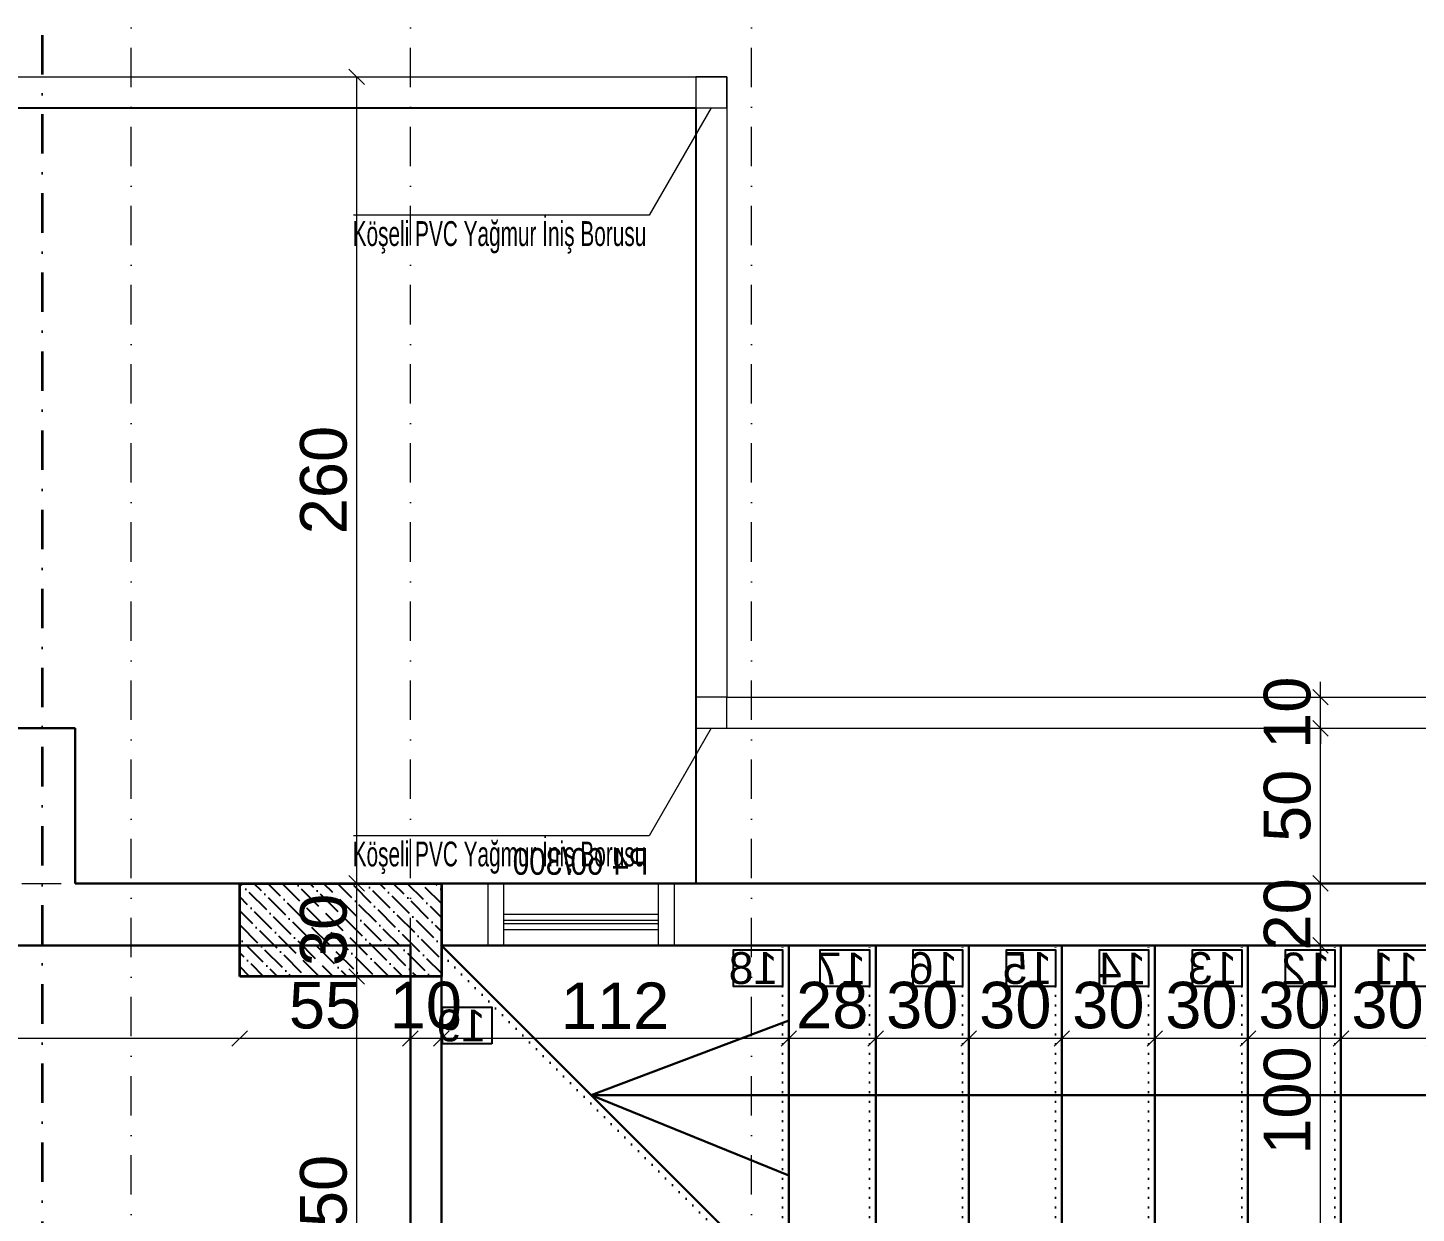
# Model space of a CAD drawing. Header units: millimetres. Extents: x 708 to 46452, y -4963 to 3960.
# Drawn here: x 17900 to 18347.6, y -3178.6 to -2796.4 of the extents above; entities that cross this region are included whole.
import ezdxf

# ---------------------------------------------------------------- set-up
doc = ezdxf.new("R2010")
doc.units = ezdxf.units.MM
doc.linetypes.add('ACAD_ISO07W100', pattern=[3, 0, -3])
doc.linetypes.add('DASHDOT', pattern=[25.4, 12.7, -6.35, 0, -6.35])
for name, color, linetype, lineweight in [('00_DUVAR', 22, 'Continuous', 30), ('00_IC_OLCU', 139, 'Continuous', 20), ('00_KOLON', 2, 'Continuous', 35), ('00_PENCERE', 103, 'Continuous', 13), ('20', 1, 'Continuous', 0), ('aks ve noktalılar', 129, 'DASHDOT', 13), ('kesit çizgisi', 4, 'DASHDOT', 35), ('merdiven', 255, 'Continuous', 30), ('TEFRİŞ', 8, 'Continuous', 9)]:
    doc.layers.add(name, color=color, linetype=linetype, lineweight=lineweight)
doc.layers.add('DUVARTARAMA', color=7, linetype='Continuous')
doc.layers.add('PENCERE', color=3, linetype='Continuous')
doc.styles.add('ARIAL2', font='arial.ttf', dxfattribs={"width": 0.8})
doc.styles.add('mimari altlik$0$194_PTB_WET_B1$0$Standard', font='arial.ttf')
doc.styles.add('S1', font='arial.ttf', dxfattribs={"width": 0.65, "height": 11})
doc.styles.get("Standard").update_dxf_attribs({"font": 'arial.ttf'})
doc.dimstyles.new('ALP_OLCU', dxfattribs={"dimscale": 0, "dimtxt": 15, "dimasz": 5, "dimexe": 0.18, "dimexo": 0.06, "dimgap": 3, "dimtad": 1, "dimdec": 0, "dimrnd": 0.1, "dimzin": 9, "dimdsep": 46, "dimtxsty": 'Standard', "dimblk": 'OBLIQUE', "dimcen": 0, "dimse1": 1, "dimse2": 1, "dimclrd": 256, "dimclre": 256, "dimclrt": 53, "dimadec": 0, "dimazin": 0, "dimtfac": 1, "dimtdec": 0, "dimtix": 1, "dimtmove": 1, "dimatfit": 3, "dimldrblk": 'ARCHTICK', "dimfxl": 0.18, "dimtolj": 1, "dimlwd": -1, "dimarcsym": 0})

# ---------------------------------------------------------------- blocks, each defined once
blk = doc.blocks.new('WER')
at = {"layer": '00_PENCERE', "lineweight": 15}
for p, q in [((6940.02, -1957.96), (6960.02, -1957.96)), ((6940.02, -1957.96), (6940.02, -1962.96)), ((6960.02, -1962.96), (6960.02, -1957.96)), ((6940.02, -2012.96), (6940.02, -1962.96)), ((6940.02, -1962.96), (6960.02, -1962.96)), ((6950.02, -2012.96), (6950.02, -1962.96)), ((6952.02, -2012.96), (6952.02, -1962.96)), ((6953.02, -2012.96), (6953.02, -1962.96)), ((6955.02, -2012.96), (6955.02, -1962.96)), ((6960.02, -2012.96), (6940.02, -2012.96)), ((6940.02, -2012.96), (6940.02, -2017.96)), ((6960.02, -2017.96), (6960.02, -2012.96)), ((6940.02, -2017.96), (6960.02, -2017.96))]:
    blk.add_line(p, q, dxfattribs=at)
at = {"layer": '00_PENCERE', "insert": (6937.36, -2009.72), "char_height": 8.594, "width": 97.8459, "attachment_point": 7, "rotation": 90, "style": 'ARIAL2'}
blk.add_mtext('P4 60/300 ', dxfattribs=at)
blk = doc.blocks.new('TRHHT')
for points in [[(5310.02, -1796.23), (5325.88, -1796.23), (5325.88, -1784.38), (5310.02, -1784.38)], [(5397.49, -1796.23), (5413.35, -1796.23), (5413.35, -1784.38), (5397.49, -1784.38)], [(5427.49, -1796.23), (5443.35, -1796.23), (5443.35, -1784.38), (5427.49, -1784.38)], [(5457.49, -1796.23), (5473.35, -1796.23), (5473.35, -1784.38), (5457.49, -1784.38)], [(5487.49, -1796.23), (5503.35, -1796.23), (5503.35, -1784.38), (5487.49, -1784.38)], [(5517.49, -1796.23), (5533.35, -1796.23), (5533.35, -1784.38), (5517.49, -1784.38)], [(5547.49, -1796.23), (5563.35, -1796.23), (5563.35, -1784.38), (5547.49, -1784.38)], [(5577.49, -1796.23), (5593.35, -1796.23), (5593.35, -1784.38), (5577.49, -1784.38)], [(5607.49, -1796.23), (5623.35, -1796.23), (5623.35, -1784.38), (5607.49, -1784.38)], [(5635.49, -1796.23), (5651.35, -1796.23), (5651.35, -1784.38), (5635.49, -1784.38)], [(5729.24, -1814.72), (5745.1, -1814.72), (5745.1, -1802.88), (5729.24, -1802.88)], [(5297.76, -1895.35), (5313.62, -1895.35), (5313.62, -1883.51), (5297.76, -1883.51)], [(5297.76, -1925.35), (5313.62, -1925.35), (5313.62, -1913.51), (5297.76, -1913.51)], [(5297.76, -1955.35), (5313.62, -1955.35), (5313.62, -1943.51), (5297.76, -1943.51)], [(5297.76, -1985.35), (5313.62, -1985.35), (5313.62, -1973.51), (5297.76, -1973.51)], [(5297.76, -2015.35), (5313.62, -2015.35), (5313.62, -2003.51), (5297.76, -2003.51)], [(5297.76, -2045.35), (5313.62, -2045.35), (5313.62, -2033.51), (5297.76, -2033.51)], [(5297.76, -2075.35), (5313.62, -2075.35), (5313.62, -2063.51), (5297.76, -2063.51)], [(5297.76, -2105.35), (5313.62, -2105.35), (5313.62, -2093.51), (5297.76, -2093.51)]]:
    blk.add_lwpolyline(points, close=True)
at = {"layer": 'merdiven'}
for p, q in [((5697.17, -1831.28), (5345.49, -1831.28)), ((5345.49, -1831.28), (5345.49, -2107.96)), ((5295.49, -1897.96), (5395.49, -1897.96)), ((5295.49, -1927.96), (5395.49, -1927.96)), ((5295.49, -1957.96), (5395.49, -1957.96)), ((5295.49, -1987.96), (5395.49, -1987.96)), ((5295.49, -2017.96), (5395.49, -2017.96)), ((5295.49, -2047.96), (5395.49, -2047.96)), ((5295.49, -2077.96), (5395.49, -2077.96)), ((5295.49, -2107.96), (5395.49, -2107.96))]:
    blk.add_line(p, q, dxfattribs=at)
at = {"layer": 'merdiven', "linetype": 'ACAD_ISO07W100'}
for p, q in [((5295.49, -1895.96), (5395.49, -1895.96)), ((5295.49, -1925.96), (5395.49, -1925.96)), ((5295.49, -1955.96), (5395.49, -1955.96)), ((5295.49, -1985.96), (5395.49, -1985.96)), ((5295.49, -2015.96), (5395.49, -2015.96)), ((5295.49, -2045.96), (5395.49, -2045.96)), ((5295.49, -2075.96), (5395.49, -2075.96)), ((5295.49, -2105.96), (5395.49, -2105.96))]:
    blk.add_line(p, q, dxfattribs=at)
at = {"layer": 'merdiven'}
for points in [[(5395.49, -1882.96), (5295.49, -1782.96)], [(5395.49, -1882.96), (5395.49, -1782.96)], [(5425.49, -1882.96), (5425.49, -1782.96)], [(5455.49, -1882.96), (5455.49, -1782.96)], [(5485.49, -1882.96), (5485.49, -1782.96)], [(5515.49, -1882.96), (5515.49, -1782.96)], [(5545.49, -1882.96), (5545.49, -1782.96)], [(5575.49, -1882.96), (5575.49, -1782.96)], [(5605.49, -1882.96), (5605.49, -1782.96)], [(5633.49, -1882.96), (5633.49, -1782.96)], [(5645.49, -1882.96), (5745.49, -1782.96)], [(5697.17, -1831.28), (5633.49, -1807.12)], [(5697.17, -1831.28), (5633.49, -1857.12)]]:
    blk.add_lwpolyline(points, dxfattribs=at)
at = {"layer": 'merdiven', "linetype": 'ACAD_ISO07W100'}
for points in [[(5396.9, -1881.54), (5296.9, -1781.54)], [(5397.49, -1882.96), (5397.49, -1782.96)], [(5427.49, -1882.96), (5427.49, -1782.96)], [(5457.49, -1882.96), (5457.49, -1782.96)], [(5487.49, -1882.96), (5487.49, -1782.96)], [(5517.49, -1882.96), (5517.49, -1782.96)], [(5547.49, -1882.96), (5547.49, -1782.96)], [(5577.49, -1882.96), (5577.49, -1782.96)], [(5607.49, -1882.96), (5607.49, -1782.96)], [(5635.49, -1882.96), (5635.49, -1782.96)], [(5646.9, -1884.37), (5746.9, -1784.37)]]:
    blk.add_lwpolyline(points, dxfattribs=at)
at = {"layer": 'merdiven'}
blk.add_circle((5345.49, -2107.96), 12.59, dxfattribs=at)
at = {"layer": 'merdiven', "color": 7, "lineweight": 35, "attachment_point": 7, "style": 'mimari altlik$0$194_PTB_WET_B1$0$Standard'}
for s, insert, char_height in [('9', (5315.62, -1795.53), 10.25), ('10', (5398.87, -1795.53), 10.253), ('\\pt184.55744;11', (5430.48, -1795.53), 10.2532), ('\\pt184.55744;12', (5458.81, -1795.53), 10.2532), ('13', (5488.91, -1795.53), 10.253), ('14', (5518.21, -1795.53), 10.253), ('15', (5548.61, -1795.53), 10.253), ('16', (5578.85, -1795.53), 10.253), ('17', (5608.55, -1795.53), 10.253), ('18', (5636.94, -1795.53), 10.253), ('\\pt184.55744;19', (5731.09, -1814.03), 10.2532), ('8', (5303.36, -1894.65), 10.25), ('7', (5303.36, -1924.65), 10.25), ('6', (5303.36, -1954.65), 10.25), ('5', (5303.36, -1984.65), 10.25), ('4', (5303.36, -2014.65), 10.25), ('3', (5303.36, -2044.65), 10.25), ('2', (5303.36, -2074.65), 10.25), ('1', (5303.36, -2104.65), 10.25)]:
    blk.add_mtext_dynamic_manual_height_columns(s, width=190.3601, gutter_width=51.27, heights=[0], dxfattribs=dict(at, insert=insert, char_height=char_height))
blk = doc.blocks.new('_Oblique')
at = {"color": 0, "linetype": 'ByBlock', "lineweight": -2}
blk.add_line((-0.5, -0.5), (0.5, 0.5), dxfattribs=at)
blk = doc.blocks.new('*D1251')
at = {"layer": '00_IC_OLCU', "transparency": 16777216}
blk.add_line((17443.33, -2603.44), (18758.33, -2603.44), dxfattribs=at)
at = {"layer": 'Defpoints', "color": 0, "transparency": 16777216}
for p in [(18758.33, -2603.44), (17443.33, -2812.24), (18758.33, -3562.43)]:
    blk.add_point(p, dxfattribs=at)
at = {"layer": '00_IC_OLCU', "transparency": 16777216, "xscale": 5, "yscale": 5, "zscale": 5, "rotation": 180}
blk.add_blockref('_Oblique', (17443.33, -2603.44), dxfattribs=at)
at = {"layer": '00_IC_OLCU', "transparency": 16777216, "xscale": 5, "yscale": 5, "zscale": 5}
blk.add_blockref('_Oblique', (18758.33, -2603.44), dxfattribs=at)
at = {"layer": '00_IC_OLCU', "color": 53, "transparency": 16777216, "insert": (18100.83, -2592.77), "char_height": 15, "attachment_point": 5}
blk.add_mtext('\\A1;1315', dxfattribs=at)
blk = doc.blocks.new('_ArchTick')
at = {"color": 0, "linetype": 'ByBlock', "const_width": 0.15}
blk.add_lwpolyline([(-0.5, -0.5), (0.5, 0.5)], dxfattribs=at)
blk = doc.blocks.new('*D1259')
at = {"layer": '00_IC_OLCU', "transparency": 16777216}
blk.add_line((17653.33, -2647.74), (17993.33, -2647.74), dxfattribs=at)
at = {"layer": 'Defpoints', "color": 0, "transparency": 16777216}
for p in [(17993.33, -2647.74), (17653.33, -3022.24), (17993.33, -3022.24)]:
    blk.add_point(p, dxfattribs=at)
at = {"layer": '00_IC_OLCU', "transparency": 16777216, "xscale": 5, "yscale": 5, "zscale": 5, "rotation": 180}
blk.add_blockref('_Oblique', (17653.33, -2647.74), dxfattribs=at)
at = {"layer": '00_IC_OLCU', "transparency": 16777216, "xscale": 5, "yscale": 5, "zscale": 5}
blk.add_blockref('_Oblique', (17993.33, -2647.74), dxfattribs=at)
at = {"layer": '00_IC_OLCU', "color": 53, "transparency": 16777216, "insert": (17823.33, -2637.08), "char_height": 15, "attachment_point": 5}
blk.add_mtext('\\A1;340', dxfattribs=at)
blk = doc.blocks.new('*D1260')
at = {"layer": '00_IC_OLCU', "transparency": 16777216}
blk.add_line((17993.33, -2647.74), (18125.33, -2647.74), dxfattribs=at)
at = {"layer": 'Defpoints', "color": 0, "transparency": 16777216}
for p in [(18125.33, -2647.74), (18125.33, -2812.24), (17993.33, -3022.24)]:
    blk.add_point(p, dxfattribs=at)
at = {"layer": '00_IC_OLCU', "transparency": 16777216, "xscale": 5, "yscale": 5, "zscale": 5, "rotation": 180}
blk.add_blockref('_Oblique', (17993.33, -2647.74), dxfattribs=at)
at = {"layer": '00_IC_OLCU', "transparency": 16777216, "xscale": 5, "yscale": 5, "zscale": 5}
blk.add_blockref('_Oblique', (18125.33, -2647.74), dxfattribs=at)
at = {"layer": '00_IC_OLCU', "color": 53, "transparency": 16777216, "insert": (18059.33, -2637.08), "char_height": 15, "attachment_point": 5}
blk.add_mtext('\\A1;132', dxfattribs=at)
blk = doc.blocks.new('*D1261')
at = {"layer": '00_IC_OLCU', "transparency": 16777216}
blk.add_line((18125.33, -2647.74), (18503.33, -2647.74), dxfattribs=at)
at = {"layer": 'Defpoints', "color": 0, "transparency": 16777216}
for p in [(18503.33, -2647.74), (18125.33, -2812.24), (18503.33, -3072.24)]:
    blk.add_point(p, dxfattribs=at)
at = {"layer": '00_IC_OLCU', "transparency": 16777216, "xscale": 5, "yscale": 5, "zscale": 5, "rotation": 180}
blk.add_blockref('_Oblique', (18125.33, -2647.74), dxfattribs=at)
at = {"layer": '00_IC_OLCU', "transparency": 16777216, "xscale": 5, "yscale": 5, "zscale": 5}
blk.add_blockref('_Oblique', (18503.33, -2647.74), dxfattribs=at)
at = {"layer": '00_IC_OLCU', "color": 53, "transparency": 16777216, "insert": (18314.33, -2637.08), "char_height": 15, "attachment_point": 5}
blk.add_mtext('\\A1;378', dxfattribs=at)
blk = doc.blocks.new('*D1265')
at = {"layer": '00_IC_OLCU', "transparency": 16777216}
blk.add_line((17443.33, -2670.86), (18048.33, -2670.86), dxfattribs=at)
at = {"layer": 'Defpoints', "color": 0, "transparency": 16777216}
for p in [(18048.33, -2670.86), (17443.33, -2812.24), (18048.33, -3072.24)]:
    blk.add_point(p, dxfattribs=at)
at = {"layer": '00_IC_OLCU', "transparency": 16777216, "xscale": 5, "yscale": 5, "zscale": 5, "rotation": 180}
blk.add_blockref('_Oblique', (17443.33, -2670.86), dxfattribs=at)
at = {"layer": '00_IC_OLCU', "transparency": 16777216, "xscale": 5, "yscale": 5, "zscale": 5}
blk.add_blockref('_Oblique', (18048.33, -2670.86), dxfattribs=at)
at = {"layer": '00_IC_OLCU', "color": 53, "transparency": 16777216, "insert": (17745.83, -2660.2), "char_height": 15, "attachment_point": 5}
blk.add_mtext('\\A1;605', dxfattribs=at)
blk = doc.blocks.new('*D1266')
at = {"layer": '00_IC_OLCU', "transparency": 16777216}
blk.add_line((18048.33, -2670.86), (18115.33, -2670.86), dxfattribs=at)
at = {"layer": 'Defpoints', "color": 0, "transparency": 16777216}
for p in [(18115.33, -2670.86), (18048.33, -3072.24), (18115.33, -3072.24)]:
    blk.add_point(p, dxfattribs=at)
at = {"layer": '00_IC_OLCU', "transparency": 16777216, "xscale": 5, "yscale": 5, "zscale": 5, "rotation": 180}
blk.add_blockref('_Oblique', (18048.33, -2670.86), dxfattribs=at)
at = {"layer": '00_IC_OLCU', "transparency": 16777216, "xscale": 5, "yscale": 5, "zscale": 5}
blk.add_blockref('_Oblique', (18115.33, -2670.86), dxfattribs=at)
at = {"layer": '00_IC_OLCU', "color": 53, "transparency": 16777216, "insert": (18081.83, -2660.2), "char_height": 15, "attachment_point": 5}
blk.add_mtext('\\A1;67', dxfattribs=at)
blk = doc.blocks.new('*D1267')
at = {"layer": '00_IC_OLCU', "transparency": 16777216}
blk.add_line((18115.33, -2670.86), (18763.33, -2670.86), dxfattribs=at)
at = {"layer": 'Defpoints', "color": 0, "transparency": 16777216}
for p in [(18763.33, -2670.86), (18115.33, -3072.24), (18763.33, -3557.43)]:
    blk.add_point(p, dxfattribs=at)
at = {"layer": '00_IC_OLCU', "transparency": 16777216, "xscale": 5, "yscale": 5, "zscale": 5, "rotation": 180}
blk.add_blockref('_Oblique', (18115.33, -2670.86), dxfattribs=at)
at = {"layer": '00_IC_OLCU', "transparency": 16777216, "xscale": 5, "yscale": 5, "zscale": 5}
blk.add_blockref('_Oblique', (18763.33, -2670.86), dxfattribs=at)
at = {"layer": '00_IC_OLCU', "color": 53, "transparency": 16777216, "insert": (18439.33, -2660.2), "char_height": 15, "attachment_point": 5}
blk.add_mtext('\\A1;648', dxfattribs=at)
blk = doc.blocks.new('*D1149')
at = {"layer": '00_IC_OLCU', "transparency": 16777216}
blk.add_line((18920.33, -4337.24), (18920.33, -2812.24), dxfattribs=at)
at = {"layer": 'Defpoints', "color": 0, "transparency": 16777216}
for p in [(18033.6, -2812.24), (18920.33, -2812.24), (18671.6, -4337.24)]:
    blk.add_point(p, dxfattribs=at)
at = {"layer": '00_IC_OLCU', "transparency": 16777216, "xscale": 5, "yscale": 5, "zscale": 5}
for p, rotation in [((18920.33, -2812.24), 90), ((18920.33, -4337.24), 270)]:
    blk.add_blockref('_Oblique', p, dxfattribs=dict(at, rotation=rotation))
at = {"layer": '00_IC_OLCU', "color": 53, "transparency": 16777216, "insert": (18909.67, -3574.74), "char_height": 15, "attachment_point": 5, "rotation": 90}
blk.add_mtext('\\A1;1525', dxfattribs=at)
blk = doc.blocks.new('*D1236')
at = {"layer": '00_IC_OLCU', "transparency": 16777216}
blk.add_line((18888.26, -3072.24), (18888.26, -2812.24), dxfattribs=at)
at = {"layer": 'Defpoints', "color": 0, "transparency": 16777216}
for p in [(18033.6, -2812.24), (18888.26, -2812.24), (18888.26, -3072.24)]:
    blk.add_point(p, dxfattribs=at)
at = {"layer": '00_IC_OLCU', "transparency": 16777216, "xscale": 5, "yscale": 5, "zscale": 5}
for p, rotation in [((18888.26, -2812.24), 90), ((18888.26, -3072.24), 270)]:
    blk.add_blockref('_Oblique', p, dxfattribs=dict(at, rotation=rotation))
at = {"layer": '00_IC_OLCU', "color": 53, "transparency": 16777216, "insert": (18877.6, -2942.24), "char_height": 15, "attachment_point": 5, "rotation": 90}
blk.add_mtext('\\A1;260', dxfattribs=at)
blk = doc.blocks.new('*D1238')
at = {"layer": '00_IC_OLCU', "transparency": 16777216}
blk.add_line((18864.51, -3012.24), (18864.51, -2812.24), dxfattribs=at)
at = {"layer": 'Defpoints', "color": 0, "transparency": 16777216}
for p in [(18033.6, -2812.24), (18864.51, -2812.24), (18471.6, -3012.24)]:
    blk.add_point(p, dxfattribs=at)
at = {"layer": '00_IC_OLCU', "transparency": 16777216, "xscale": 5, "yscale": 5, "zscale": 5}
for p, rotation in [((18864.51, -2812.24), 90), ((18864.51, -3012.24), 270)]:
    blk.add_blockref('_Oblique', p, dxfattribs=dict(at, rotation=rotation))
at = {"layer": '00_IC_OLCU', "color": 53, "transparency": 16777216, "insert": (18853.86, -2912.24), "char_height": 15, "attachment_point": 5, "rotation": 90}
blk.add_mtext('\\A1;200', dxfattribs=at)
blk = doc.blocks.new('*D1240')
at = {"layer": '00_IC_OLCU', "transparency": 16777216}
blk.add_line((18837.59, -3267.24), (18837.59, -2812.24), dxfattribs=at)
at = {"layer": 'Defpoints', "color": 0, "transparency": 16777216}
for p in [(18033.6, -2812.24), (18837.59, -2812.24), (18401.6, -3267.24)]:
    blk.add_point(p, dxfattribs=at)
at = {"layer": '00_IC_OLCU', "transparency": 16777216, "xscale": 5, "yscale": 5, "zscale": 5}
for p, rotation in [((18837.59, -2812.24), 90), ((18837.59, -3267.24), 270)]:
    blk.add_blockref('_Oblique', p, dxfattribs=dict(at, rotation=rotation))
at = {"layer": '00_IC_OLCU', "color": 53, "transparency": 16777216, "insert": (18826.96, -3039.74), "char_height": 15, "attachment_point": 5, "rotation": 90}
blk.add_mtext('\\A1;455', dxfattribs=at)
blk = doc.blocks.new('*D1291')
at = {"layer": '00_IC_OLCU', "transparency": 16777216}
blk.add_line((18006.05, -3252.24), (18006.05, -3102.24), dxfattribs=at)
at = {"layer": 'Defpoints', "color": 0, "transparency": 16777216}
for p in [(17968.33, -3102.24), (18006.05, -3102.24), (18023.33, -3252.24)]:
    blk.add_point(p, dxfattribs=at)
at = {"layer": '00_IC_OLCU', "transparency": 16777216, "xscale": 5, "yscale": 5, "zscale": 5}
for p, rotation in [((18006.05, -3102.24), 90), ((18006.05, -3252.24), 270)]:
    blk.add_blockref('_Oblique', p, dxfattribs=dict(at, rotation=rotation))
at = {"layer": '00_IC_OLCU', "color": 53, "transparency": 16777216, "insert": (17995.39, -3177.24), "char_height": 15, "attachment_point": 5, "rotation": 90}
blk.add_mtext('\\A1;150', dxfattribs=at)
blk = doc.blocks.new('*D1292')
at = {"layer": '00_IC_OLCU', "transparency": 16777216}
blk.add_line((18006.05, -3102.24), (18006.05, -3072.24), dxfattribs=at)
at = {"layer": 'Defpoints', "color": 0, "transparency": 16777216}
for p in [(17993.33, -3072.24), (18006.05, -3072.24), (17968.33, -3102.24)]:
    blk.add_point(p, dxfattribs=at)
at = {"layer": '00_IC_OLCU', "transparency": 16777216, "xscale": 5, "yscale": 5, "zscale": 5}
for p, rotation in [((18006.05, -3072.24), 90), ((18006.05, -3102.24), 270)]:
    blk.add_blockref('_Oblique', p, dxfattribs=dict(at, rotation=rotation))
at = {"layer": '00_IC_OLCU', "color": 53, "transparency": 16777216, "insert": (17995.39, -3087.24), "char_height": 15, "attachment_point": 5, "rotation": 90}
blk.add_mtext('\\A1;30', dxfattribs=at)
blk = doc.blocks.new('*D1293')
at = {"layer": '00_IC_OLCU', "transparency": 16777216}
blk.add_line((18006.05, -3072.24), (18006.05, -2812.24), dxfattribs=at)
at = {"layer": 'Defpoints', "color": 0, "transparency": 16777216}
for p in [(18006.05, -2812.24), (18006.05, -2812.24), (17993.33, -3072.24)]:
    blk.add_point(p, dxfattribs=at)
at = {"layer": '00_IC_OLCU', "transparency": 16777216, "xscale": 5, "yscale": 5, "zscale": 5}
for p, rotation in [((18006.05, -2812.24), 90), ((18006.05, -3072.24), 270)]:
    blk.add_blockref('_Oblique', p, dxfattribs=dict(at, rotation=rotation))
at = {"layer": '00_IC_OLCU', "color": 53, "transparency": 16777216, "insert": (17995.39, -2942.24), "char_height": 15, "attachment_point": 5, "rotation": 90}
blk.add_mtext('\\A1;260', dxfattribs=at)
blk = doc.blocks.new('*D1305')
at = {"layer": '00_IC_OLCU', "transparency": 16777216}
blk.add_line((18316.7, -3192.24), (18316.7, -3092.24), dxfattribs=at)
at = {"layer": 'Defpoints', "color": 0, "transparency": 16777216}
for p in [(18316.7, -3092.24), (18323.33, -3092.24), (18133.33, -3192.24)]:
    blk.add_point(p, dxfattribs=at)
at = {"layer": '00_IC_OLCU', "transparency": 16777216, "xscale": 5, "yscale": 5, "zscale": 5}
for p, rotation in [((18316.7, -3092.24), 90), ((18316.7, -3192.24), 270)]:
    blk.add_blockref('_Oblique', p, dxfattribs=dict(at, rotation=rotation))
at = {"layer": '00_IC_OLCU', "color": 53, "transparency": 16777216, "insert": (18306.04, -3142.24), "char_height": 15, "attachment_point": 5, "rotation": 90}
blk.add_mtext('\\A1;100', dxfattribs=at)
blk = doc.blocks.new('*D1306')
at = {"layer": '00_IC_OLCU', "transparency": 16777216}
for p, q in [((18316.7, -3072.24), (18316.7, -3067.24)), ((18316.7, -3092.24), (18316.7, -3072.24)), ((18316.7, -3092.24), (18316.7, -3097.24))]:
    blk.add_line(p, q, dxfattribs=at)
at = {"layer": 'Defpoints', "color": 0, "transparency": 16777216}
for p in [(18309.33, -3072.24), (18316.7, -3072.24), (18323.33, -3092.24)]:
    blk.add_point(p, dxfattribs=at)
at = {"layer": '00_IC_OLCU', "transparency": 16777216, "xscale": 5, "yscale": 5, "zscale": 5}
for p, rotation in [((18316.7, -3072.24), 270), ((18316.7, -3092.24), 90)]:
    blk.add_blockref('_Oblique', p, dxfattribs=dict(at, rotation=rotation))
at = {"layer": '00_IC_OLCU', "color": 53, "transparency": 16777216, "insert": (18306.04, -3082.24), "char_height": 15, "attachment_point": 5, "rotation": 90}
blk.add_mtext('\\A1;20', dxfattribs=at)
blk = doc.blocks.new('*D1307')
at = {"layer": '00_IC_OLCU', "transparency": 16777216}
blk.add_line((18316.7, -3072.24), (18316.7, -3022.24), dxfattribs=at)
at = {"layer": 'Defpoints', "color": 0, "transparency": 16777216}
for p in [(18316.7, -3022.24), (18334.33, -3022.24), (18309.33, -3072.24)]:
    blk.add_point(p, dxfattribs=at)
at = {"layer": '00_IC_OLCU', "transparency": 16777216, "xscale": 5, "yscale": 5, "zscale": 5}
for p, rotation in [((18316.7, -3022.24), 90), ((18316.7, -3072.24), 270)]:
    blk.add_blockref('_Oblique', p, dxfattribs=dict(at, rotation=rotation))
at = {"layer": '00_IC_OLCU', "color": 53, "transparency": 16777216, "insert": (18306.04, -3047.24), "char_height": 15, "attachment_point": 5, "rotation": 90}
blk.add_mtext('\\A1;50', dxfattribs=at)
blk = doc.blocks.new('*D1308')
at = {"layer": '00_IC_OLCU', "transparency": 16777216}
for p, q in [((18316.7, -3012.24), (18316.7, -3007.24)), ((18316.7, -3022.24), (18316.7, -3012.24)), ((18316.7, -3022.24), (18316.7, -3027.24))]:
    blk.add_line(p, q, dxfattribs=at)
at = {"layer": 'Defpoints', "color": 0, "transparency": 16777216}
for p in [(18316.7, -3012.24), (18344.33, -3012.24), (18334.33, -3022.24)]:
    blk.add_point(p, dxfattribs=at)
at = {"layer": '00_IC_OLCU', "transparency": 16777216, "xscale": 5, "yscale": 5, "zscale": 5}
for p, rotation in [((18316.7, -3012.24), 270), ((18316.7, -3022.24), 90)]:
    blk.add_blockref('_Oblique', p, dxfattribs=dict(at, rotation=rotation))
at = {"layer": '00_IC_OLCU', "color": 53, "transparency": 16777216, "insert": (18306.04, -3017.24), "char_height": 15, "attachment_point": 5, "rotation": 90}
blk.add_mtext('\\A1;10', dxfattribs=at)
blk = doc.blocks.new('*D1203')
at = {"layer": '00_IC_OLCU', "transparency": 16777216}
blk.add_line((18353.33, -3122.23), (18323.33, -3122.23), dxfattribs=at)
at = {"layer": 'Defpoints', "color": 0, "transparency": 16777216}
for p in [(18323.33, -3122.23), (18323.33, -3122.23), (18353.33, -3122.23)]:
    blk.add_point(p, dxfattribs=at)
at = {"layer": '00_IC_OLCU', "transparency": 16777216, "xscale": 5, "yscale": 5, "zscale": 5, "rotation": 180}
blk.add_blockref('_Oblique', (18323.33, -3122.23), dxfattribs=at)
at = {"layer": '00_IC_OLCU', "transparency": 16777216, "xscale": 5, "yscale": 5, "zscale": 5}
blk.add_blockref('_Oblique', (18353.33, -3122.23), dxfattribs=at)
at = {"layer": '00_IC_OLCU', "color": 53, "transparency": 16777216, "insert": (18338.33, -3111.57), "char_height": 15, "attachment_point": 5}
blk.add_mtext('\\A1;30', dxfattribs=at)
blk = doc.blocks.new('*D1204')
at = {"layer": '00_IC_OLCU', "transparency": 16777216}
blk.add_line((18323.33, -3122.23), (18293.33, -3122.23), dxfattribs=at)
at = {"layer": 'Defpoints', "color": 0, "transparency": 16777216}
for p in [(18293.33, -3122.23), (18293.33, -3122.23), (18323.33, -3122.23)]:
    blk.add_point(p, dxfattribs=at)
at = {"layer": '00_IC_OLCU', "transparency": 16777216, "xscale": 5, "yscale": 5, "zscale": 5, "rotation": 180}
blk.add_blockref('_Oblique', (18293.33, -3122.23), dxfattribs=at)
at = {"layer": '00_IC_OLCU', "transparency": 16777216, "xscale": 5, "yscale": 5, "zscale": 5}
blk.add_blockref('_Oblique', (18323.33, -3122.23), dxfattribs=at)
at = {"layer": '00_IC_OLCU', "color": 53, "transparency": 16777216, "insert": (18308.33, -3111.57), "char_height": 15, "attachment_point": 5}
blk.add_mtext('\\A1;30', dxfattribs=at)
blk = doc.blocks.new('*D1205')
at = {"layer": '00_IC_OLCU', "transparency": 16777216}
blk.add_line((18293.33, -3122.23), (18263.33, -3122.23), dxfattribs=at)
at = {"layer": 'Defpoints', "color": 0, "transparency": 16777216}
for p in [(18263.33, -3122.23), (18263.33, -3122.23), (18293.33, -3122.23)]:
    blk.add_point(p, dxfattribs=at)
at = {"layer": '00_IC_OLCU', "transparency": 16777216, "xscale": 5, "yscale": 5, "zscale": 5, "rotation": 180}
blk.add_blockref('_Oblique', (18263.33, -3122.23), dxfattribs=at)
at = {"layer": '00_IC_OLCU', "transparency": 16777216, "xscale": 5, "yscale": 5, "zscale": 5}
blk.add_blockref('_Oblique', (18293.33, -3122.23), dxfattribs=at)
at = {"layer": '00_IC_OLCU', "color": 53, "transparency": 16777216, "insert": (18278.33, -3111.57), "char_height": 15, "attachment_point": 5}
blk.add_mtext('\\A1;30', dxfattribs=at)
blk = doc.blocks.new('*D1206')
at = {"layer": '00_IC_OLCU', "transparency": 16777216}
blk.add_line((18263.33, -3122.23), (18233.33, -3122.23), dxfattribs=at)
at = {"layer": 'Defpoints', "color": 0, "transparency": 16777216}
for p in [(18233.33, -3122.23), (18263.33, -3122.23), (18233.33, -3142.24)]:
    blk.add_point(p, dxfattribs=at)
at = {"layer": '00_IC_OLCU', "transparency": 16777216, "xscale": 5, "yscale": 5, "zscale": 5, "rotation": 180}
blk.add_blockref('_Oblique', (18233.33, -3122.23), dxfattribs=at)
at = {"layer": '00_IC_OLCU', "transparency": 16777216, "xscale": 5, "yscale": 5, "zscale": 5}
blk.add_blockref('_Oblique', (18263.33, -3122.23), dxfattribs=at)
at = {"layer": '00_IC_OLCU', "color": 53, "transparency": 16777216, "insert": (18248.33, -3111.57), "char_height": 15, "attachment_point": 5}
blk.add_mtext('\\A1;30', dxfattribs=at)
blk = doc.blocks.new('*D1207')
at = {"layer": '00_IC_OLCU', "transparency": 16777216}
blk.add_line((18233.33, -3122.23), (18203.33, -3122.23), dxfattribs=at)
at = {"layer": 'Defpoints', "color": 0, "transparency": 16777216}
for p in [(18203.33, -3122.23), (18203.33, -3142.24), (18233.33, -3142.24)]:
    blk.add_point(p, dxfattribs=at)
at = {"layer": '00_IC_OLCU', "transparency": 16777216, "xscale": 5, "yscale": 5, "zscale": 5, "rotation": 180}
blk.add_blockref('_Oblique', (18203.33, -3122.23), dxfattribs=at)
at = {"layer": '00_IC_OLCU', "transparency": 16777216, "xscale": 5, "yscale": 5, "zscale": 5}
blk.add_blockref('_Oblique', (18233.33, -3122.23), dxfattribs=at)
at = {"layer": '00_IC_OLCU', "color": 53, "transparency": 16777216, "insert": (18218.33, -3111.57), "char_height": 15, "attachment_point": 5}
blk.add_mtext('\\A1;30', dxfattribs=at)
blk = doc.blocks.new('*D1208')
at = {"layer": '00_IC_OLCU', "transparency": 16777216}
blk.add_line((18203.33, -3122.23), (18173.33, -3122.23), dxfattribs=at)
at = {"layer": 'Defpoints', "color": 0, "transparency": 16777216}
for p in [(18173.33, -3122.23), (18173.33, -3140.56), (18203.33, -3142.24)]:
    blk.add_point(p, dxfattribs=at)
at = {"layer": '00_IC_OLCU', "transparency": 16777216, "xscale": 5, "yscale": 5, "zscale": 5, "rotation": 180}
blk.add_blockref('_Oblique', (18173.33, -3122.23), dxfattribs=at)
at = {"layer": '00_IC_OLCU', "transparency": 16777216, "xscale": 5, "yscale": 5, "zscale": 5}
blk.add_blockref('_Oblique', (18203.33, -3122.23), dxfattribs=at)
at = {"layer": '00_IC_OLCU', "color": 53, "transparency": 16777216, "insert": (18188.33, -3111.57), "char_height": 15, "attachment_point": 5}
blk.add_mtext('\\A1;30', dxfattribs=at)
blk = doc.blocks.new('*D1209')
at = {"layer": '00_IC_OLCU', "transparency": 16777216}
blk.add_line((18173.33, -3122.23), (18145.33, -3122.23), dxfattribs=at)
at = {"layer": 'Defpoints', "color": 0, "transparency": 16777216}
for p in [(18145.33, -3116.4), (18145.33, -3122.23), (18173.33, -3140.56)]:
    blk.add_point(p, dxfattribs=at)
at = {"layer": '00_IC_OLCU', "transparency": 16777216, "xscale": 5, "yscale": 5, "zscale": 5, "rotation": 180}
blk.add_blockref('_Oblique', (18145.33, -3122.23), dxfattribs=at)
at = {"layer": '00_IC_OLCU', "transparency": 16777216, "xscale": 5, "yscale": 5, "zscale": 5}
blk.add_blockref('_Oblique', (18173.33, -3122.23), dxfattribs=at)
at = {"layer": '00_IC_OLCU', "color": 53, "transparency": 16777216, "insert": (18159.33, -3111.58), "char_height": 15, "attachment_point": 5}
blk.add_mtext('\\A1;28', dxfattribs=at)
blk = doc.blocks.new('*D1210')
at = {"layer": '00_IC_OLCU', "transparency": 16777216}
blk.add_line((18145.33, -3122.23), (18033.33, -3122.23), dxfattribs=at)
at = {"layer": 'Defpoints', "color": 0, "transparency": 16777216}
for p in [(18145.33, -3116.4), (18033.33, -3122.23), (18033.33, -3122.23)]:
    blk.add_point(p, dxfattribs=at)
at = {"layer": '00_IC_OLCU', "transparency": 16777216, "xscale": 5, "yscale": 5, "zscale": 5, "rotation": 180}
blk.add_blockref('_Oblique', (18033.33, -3122.23), dxfattribs=at)
at = {"layer": '00_IC_OLCU', "transparency": 16777216, "xscale": 5, "yscale": 5, "zscale": 5}
blk.add_blockref('_Oblique', (18145.33, -3122.23), dxfattribs=at)
at = {"layer": '00_IC_OLCU', "color": 53, "transparency": 16777216, "insert": (18089.33, -3111.7), "char_height": 15, "attachment_point": 5}
blk.add_mtext('\\A1;112', dxfattribs=at)
blk = doc.blocks.new('*D1211')
at = {"layer": '00_IC_OLCU', "transparency": 16777216}
for p, q in [((18023.33, -3122.23), (18018.33, -3122.23)), ((18033.33, -3122.23), (18023.33, -3122.23)), ((18033.33, -3122.23), (18038.33, -3122.23))]:
    blk.add_line(p, q, dxfattribs=at)
at = {"layer": 'Defpoints', "color": 0, "transparency": 16777216}
for p in [(18023.33, -3102.24), (18023.33, -3122.23), (18033.33, -3122.23)]:
    blk.add_point(p, dxfattribs=at)
at = {"layer": '00_IC_OLCU', "transparency": 16777216, "xscale": 5, "yscale": 5, "zscale": 5}
blk.add_blockref('_Oblique', (18023.33, -3122.23), dxfattribs=at)
at = {"layer": '00_IC_OLCU', "transparency": 16777216, "xscale": 5, "yscale": 5, "zscale": 5, "rotation": 180}
blk.add_blockref('_Oblique', (18033.33, -3122.23), dxfattribs=at)
at = {"layer": '00_IC_OLCU', "color": 53, "transparency": 16777216, "insert": (18028.33, -3111.58), "char_height": 15, "attachment_point": 5}
blk.add_mtext('\\A1;10', dxfattribs=at)
blk = doc.blocks.new('*D1212')
at = {"layer": '00_IC_OLCU', "transparency": 16777216}
blk.add_line((18023.33, -3122.23), (17968.33, -3122.23), dxfattribs=at)
at = {"layer": 'Defpoints', "color": 0, "transparency": 16777216}
for p in [(17968.33, -3102.24), (18023.33, -3102.24), (17968.33, -3122.23)]:
    blk.add_point(p, dxfattribs=at)
at = {"layer": '00_IC_OLCU', "transparency": 16777216, "xscale": 5, "yscale": 5, "zscale": 5, "rotation": 180}
blk.add_blockref('_Oblique', (17968.33, -3122.23), dxfattribs=at)
at = {"layer": '00_IC_OLCU', "transparency": 16777216, "xscale": 5, "yscale": 5, "zscale": 5}
blk.add_blockref('_Oblique', (18023.33, -3122.23), dxfattribs=at)
at = {"layer": '00_IC_OLCU', "color": 53, "transparency": 16777216, "insert": (17995.83, -3111.61), "char_height": 15, "attachment_point": 5}
blk.add_mtext('\\A1;55', dxfattribs=at)
blk = doc.blocks.new('*D1213')
at = {"layer": '00_IC_OLCU', "transparency": 16777216}
blk.add_line((17968.33, -3122.23), (17673.33, -3122.23), dxfattribs=at)
at = {"layer": 'Defpoints', "color": 0, "transparency": 16777216}
for p in [(17673.33, -3102.24), (17968.33, -3102.24), (17673.33, -3122.23)]:
    blk.add_point(p, dxfattribs=at)
at = {"layer": '00_IC_OLCU', "transparency": 16777216, "xscale": 5, "yscale": 5, "zscale": 5, "rotation": 180}
blk.add_blockref('_Oblique', (17673.33, -3122.23), dxfattribs=at)
at = {"layer": '00_IC_OLCU', "transparency": 16777216, "xscale": 5, "yscale": 5, "zscale": 5}
blk.add_blockref('_Oblique', (17968.33, -3122.23), dxfattribs=at)
at = {"layer": '00_IC_OLCU', "color": 53, "transparency": 16777216, "insert": (17820.83, -3111.58), "char_height": 15, "attachment_point": 5}
blk.add_mtext('\\A1;295', dxfattribs=at)

msp = doc.modelspace()

# ---------------------------------------------------------------- hatches: boundary and pattern name
at = {"layer": 'DUVARTARAMA'}
h = msp.add_hatch(dxfattribs=at)
h.set_pattern_fill('ANSI36', color=8, angle=90)
h.set_pattern_definition([(135, (21075.759, -3651.6345), (-6.173926, 1.683798), [7.9375, -1.5875, 0, -1.5875])])
h.paths.add_polyline_path([(17968.328, -3102.242), (17968.328, -3072.242), (18033.328, -3072.242), (18033.328, -3102.242)])

# ---------------------------------------------------------------- linework, layer by layer
msp.add_lwpolyline([(18503.328, -3567.435), (18753.328, -3567.435), (18753.328, -4327.242), (17833.328, -4327.242), (17833.328, -4242.242), (17453.328, -4242.242), (17453.328, -2822.242), (18115.328, -2822.242), (18115.328, -3072.242)])
at = {"layer": '00_DUVAR'}
for p, q in [((17915.328, -3022.242), (17643.328, -3022.242)), ((17915.328, -3072.242), (17915.328, -3022.242)), ((18023.328, -3072.242), (17915.328, -3072.242)), ((18503.328, -3072.242), (18023.328, -3072.242)), ((17895.328, -3092.242), (18023.328, -3092.242))]:
    msp.add_line(p, q, dxfattribs=at)
for points in [[(18023.328, -3252.242), (18023.328, -3092.242)], [(18483.328, -3092.242), (18033.328, -3092.242), (18033.328, -3537.242), (18053.328, -3537.242)]]:
    msp.add_lwpolyline(points, dxfattribs=at)
at = {"layer": '00_KOLON'}
msp.add_lwpolyline([(17968.328, -3102.242), (17968.328, -3072.242), (18033.328, -3072.242), (18033.328, -3102.242), (17968.328, -3102.242)], dxfattribs=at)
at = {"layer": '20'}
msp.add_lwpolyline([(18763.328, -4337.242), (17823.328, -4337.242), (17823.328, -4252.242), (17443.328, -4252.242), (17443.328, -2812.242), (18125.328, -2812.242), (18125.328, -3012.242), (18563.328, -3012.242), (18563.328, -3557.435), (18763.328, -3557.435)], close=True, dxfattribs=at)
msp.add_lwpolyline([(18753.328, -4327.242), (17833.328, -4327.242), (17833.328, -4242.242), (17453.328, -4242.242), (17453.328, -2822.242), (18115.328, -2822.242), (18115.328, -3022.242), (18553.328, -3022.242), (18553.328, -3567.435), (18753.328, -3567.435), (18753.328, -4327.242)], dxfattribs=at)
at = {"layer": 'aks ve noktalılar'}
for points in [[(17933.328, -4677.042), (17933.328, -2576.175)], [(18023.328, -4677.042), (18023.328, -2576.175)], [(18133.328, -4677.042), (18133.328, -2576.175)], [(17107.547, -3072.242), (18193.328, -3072.242)], [(18193.328, -3072.242), (18956.743, -3072.242)]]:
    msp.add_lwpolyline(points, dxfattribs=at)
at = {"layer": 'kesit çizgisi', "lineweight": 35}
msp.add_line((17904.677, -2365.279), (17904.677, -4849.439), dxfattribs=at)
at = {"layer": 'TEFRİŞ', "linetype": 'Continuous'}
for points in [[(18125.328, -2812.242), (18115.328, -2812.242), (18115.328, -2822.242), (18125.328, -2822.242)], [(18125.328, -3012.242), (18115.328, -3012.242), (18115.328, -3022.242), (18125.328, -3022.242)]]:
    msp.add_lwpolyline(points, close=True, dxfattribs=at)
at = {"layer": 'TEFRİŞ'}
for points in [[(18120.328, -2822.242), (18100.328, -2856.866), (18005.015, -2856.866)], [(18120.328, -3022.242), (18100.328, -3056.866), (18005.015, -3056.866)]]:
    msp.add_lwpolyline(points, dxfattribs=at)

# ---------------------------------------------------------------- block references
at = {"layer": 'PENCERE', "xscale": -1, "rotation": 90}
msp.add_blockref('WER', (16090.371, 3867.776), dxfattribs=at)
at = {"layer": 'PENCERE', "xscale": -1}
msp.add_blockref('TRHHT', (23778.816, -1309.286), dxfattribs=at)

# ---------------------------------------------------------------- texts
at = {"layer": 'TEFRİŞ', "style": 'S1', "width": 0.6}
for p in [(18004.732, -2866.767), (18004.732, -3066.767)]:
    msp.add_text('Köşeli PVC Yağmur İniş Borusu  ', height=8, rotation=0, dxfattribs=at).set_placement(p)

# ---------------------------------------------------------------- dimensions: what is measured, and where the dimension line sits
at = {"layer": '00_IC_OLCU'}
for base, p1, p2, angle, picture, middle in [((18758.328, -2603.439), (17443.328, -2812.242), (18758.328, -3562.435), 180, '*D1251', (18100.828, -2592.775)), ((17993.328, -2647.744), (17653.328, -3022.242), (17993.328, -3022.242), 180, '*D1259', (17823.328, -2637.08)), ((18125.328, -2647.744), (17993.328, -3022.242), (18125.328, -2812.242), 180, '*D1260', (18059.328, -2637.08)), ((18503.328, -2647.744), (18125.328, -2812.242), (18503.328, -3072.242), 180, '*D1261', (18314.328, -2637.08)), ((18048.328, -2670.86), (17443.328, -2812.242), (18048.328, -3072.242), 180, '*D1265', (17745.828, -2660.201)), ((18115.328, -2670.86), (18048.328, -3072.242), (18115.328, -3072.242), 180, '*D1266', (18081.828, -2660.201)), ((18763.328, -2670.86), (18115.328, -3072.242), (18763.328, -3557.435), 180, '*D1267', (18439.328, -2660.201)), ((18006.052, -2812.242), (17993.328, -3072.242), (18006.052, -2812.242), 90, '*D1293', (17995.393, -2942.242)), ((18920.326, -2812.242), (18671.603, -4337.242), (18033.603, -2812.242), 90, '*D1149', (18909.668, -3574.742)), ((18888.257, -2812.242), (18888.257, -3072.242), (18033.603, -2812.242), 90, '*D1236', (18877.598, -2942.242)), ((18864.515, -2812.242), (18471.603, -3012.242), (18033.603, -2812.242), 90, '*D1238', (18853.856, -2912.242)), ((18837.593, -2812.242), (18401.603, -3267.242), (18033.603, -2812.242), 90, '*D1240', (18826.965, -3039.742)), ((18316.698, -3012.242), (18334.328, -3022.242), (18344.328, -3012.242), 90, '*D1308', (18306.039, -3017.242)), ((18316.698, -3022.242), (18309.328, -3072.242), (18334.328, -3022.242), 90, '*D1307', (18306.039, -3047.242)), ((18006.052, -3072.242), (17968.328, -3102.242), (17993.328, -3072.242), 90, '*D1292', (17995.388, -3087.242)), ((18316.698, -3072.242), (18323.328, -3092.242), (18309.328, -3072.242), 90, '*D1306', (18306.039, -3082.242)), ((18316.698, -3092.242), (18133.328, -3192.242), (18323.328, -3092.242), 90, '*D1305', (18306.039, -3142.242)), ((18006.052, -3102.242), (18023.328, -3252.242), (17968.328, -3102.242), 90, '*D1291', (17995.393, -3177.242)), ((17673.328, -3122.235), (17968.328, -3102.242), (17673.328, -3102.242), 180, '*D1213', (17820.828, -3111.576)), ((17968.328, -3122.235), (18023.328, -3102.242), (17968.328, -3102.242), 180, '*D1212', (17995.828, -3111.607)), ((18023.328, -3122.235), (18033.328, -3122.235), (18023.328, -3102.242), 180, '*D1211', (18028.328, -3111.576)), ((18033.328, -3122.235), (18145.328, -3116.403), (18033.328, -3122.235), 180, '*D1210', (18089.328, -3111.704)), ((18145.328, -3122.235), (18173.328, -3140.563), (18145.328, -3116.403), 180, '*D1209', (18159.328, -3111.576)), ((18173.328, -3122.235), (18203.328, -3142.242), (18173.328, -3140.563), 180, '*D1208', (18188.328, -3111.571)), ((18203.328, -3122.235), (18233.328, -3142.242), (18203.328, -3142.242), 180, '*D1207', (18218.328, -3111.571)), ((18233.328, -3122.235), (18263.328, -3122.235), (18233.328, -3142.242), 180, '*D1206', (18248.328, -3111.571)), ((18263.328, -3122.235), (18293.328, -3122.235), (18263.328, -3122.235), 180, '*D1205', (18278.328, -3111.571)), ((18293.328, -3122.235), (18323.328, -3122.235), (18293.328, -3122.235), 180, '*D1204', (18308.328, -3111.571)), ((18323.328, -3122.235), (18353.328, -3122.235), (18323.328, -3122.235), 180, '*D1203', (18338.328, -3111.571))]:
    dim = msp.add_linear_dim(base=base, p1=p1, p2=p2, angle=angle, dimstyle='ALP_OLCU', override={"dimscale": 1}, dxfattribs=at)
    dim.commit()
    dim.dimension.update_dxf_attribs({"geometry": picture, "text_midpoint": middle})

doc.saveas('drawing.dxf')
